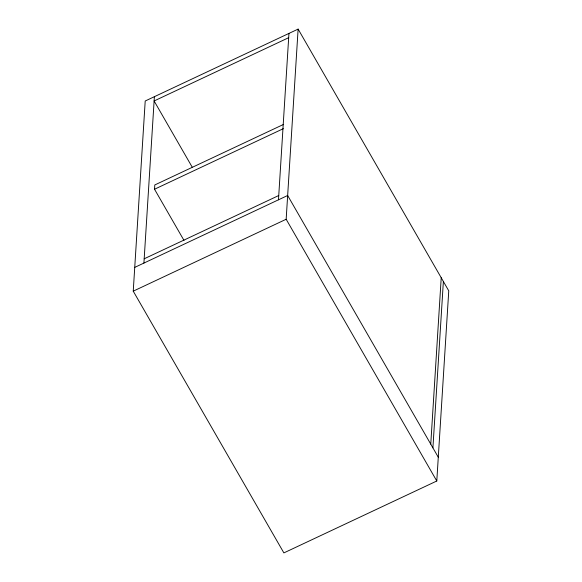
<?xml version="1.0" encoding="UTF-8"?>
<svg xmlns="http://www.w3.org/2000/svg" width="582" height="582" viewBox="0 0 582 582"><rect width="100%" height="100%" fill="white"/><g stroke="black" fill="none" stroke-linecap="round" stroke-linejoin="round"><path stroke-width="0.87" d="M133.242 291.16L145.209 100.999L298.122 29.1L448.758 290.84L436.791 481.001L283.878 552.9L133.242 291.16L286.162 219.261L298.122 29.1M143.914 263.079L154.383 96.685M183.977 240.395L154.528 189.23L154.797 184.952L283.623 124.381M278.48 199.808L288.948 33.414M430.76 444.139L441.221 277.752M432.906 447.878L443.375 281.492M288.679 37.692L154.114 100.962L192.155 167.063M154.528 189.23L283.354 128.658M144.183 258.801L278.749 195.523M134.74 267.393L287.654 195.494L438.29 457.226M286.162 219.261L436.791 481.001"/></g></svg>
